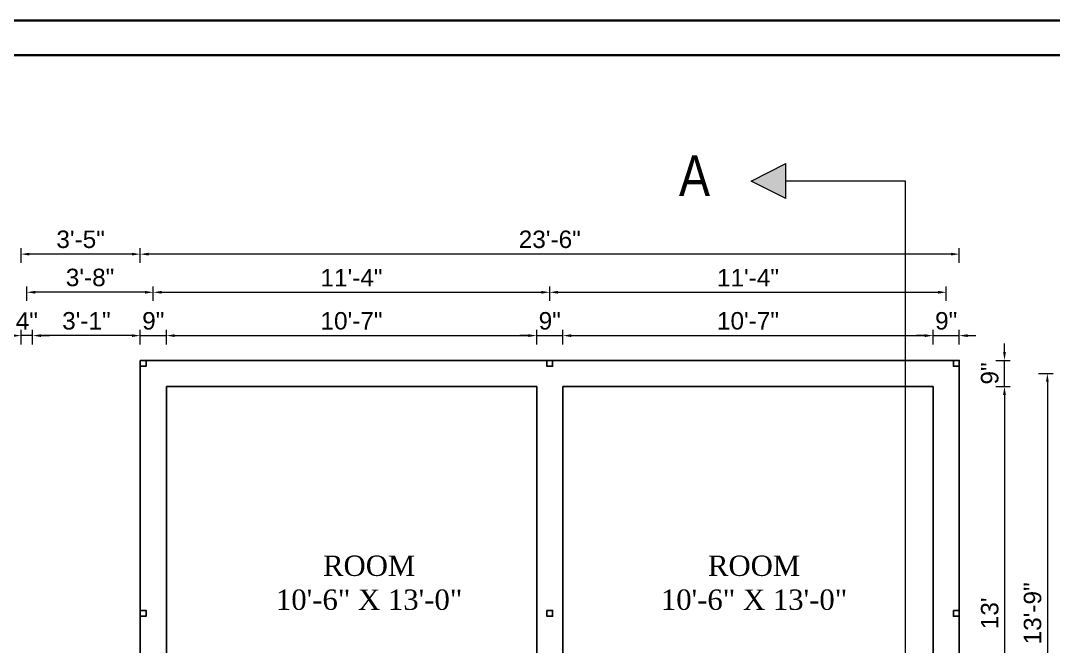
# Model space of a CAD drawing. Header units: inches. Extents: x 376358 to 406049, y -63575 to -53607.
# Drawn here: x 396285.2 to 396640.4, y -61755.9 to -61540.8 of the extents above; entities that cross this region are included whole.
import ezdxf

# ---------------------------------------------------------------- set-up
doc = ezdxf.new("R2010")
doc.units = ezdxf.units.IN
doc.header["$LTSCALE"] = 2
doc.header["$MEASUREMENT"] = 0
doc.header["$PDMODE"] = 34
doc.layers.get('0').update_dxf_attribs({"linetype": 'CONTINUOUS'})
doc.layers.get('DEFPOINTS').update_dxf_attribs({"color": 141, "linetype": 'CONTINUOUS'})
doc.layers.add('Normal Wall', color=7, linetype='CONTINUOUS', lineweight=35, true_color=0xffaf89)
doc.layers.add('steps', color=253, linetype='CONTINUOUS', lineweight=20)
doc.styles.add('Lettring Text', font='arial.ttf')
doc.styles.get("Standard").update_dxf_attribs({"font": 'ARIALN.TTF'})
doc.dimstyles.new('Copy of Standard', dxfattribs={"dimtxt": 6, "dimasz": 2.875, "dimexe": 2, "dimexo": 4, "dimgap": 2, "dimtad": 1, "dimdec": 0, "dimrnd": 1, "dimzin": 0, "dimdsep": 46, "dimlunit": 4, "dimtxsty": 'Lettring Text', "dimcen": 0.1, "dimclrd": 7, "dimclre": 7, "dimclrt": 7, "dimazin": 0, "dimtfac": 0.645, "dimtdec": 0, "dimtmove": 1, "dimatfit": 0, "dimfxl": 3, "dimfxlon": 1, "dimtfillclr": 256, "dimtolj": 1, "dimtzin": 0, "dimlwd": -1, "dimlwe": -1, "dimarcsym": 2})

# ---------------------------------------------------------------- blocks, each defined once
blk = doc.blocks.new('*D1452')
at = {"layer": 'DEFPOINTS', "color": 0, "ltscale": 0.5, "transparency": 16777216}
for p in [(396335.31, -61649.09), (396326.31, -61657.59), (396335.31, -61666.59)]:
    blk.add_point(p, dxfattribs=at)
at = {"layer": 'steps', "color": 7, "ltscale": 0.5, "transparency": 16777216}
for p, q in [((396323.44, -61649.09), (396320.56, -61649.09)), ((396326.31, -61652.09), (396326.31, -61647.09)), ((396326.31, -61649.09), (396335.31, -61649.09)), ((396335.31, -61652.09), (396335.31, -61647.09)), ((396338.19, -61649.09), (396341.06, -61649.09))]:
    blk.add_line(p, q, dxfattribs=at)
for points in [[(396323.44, -61648.61), (396323.44, -61649.57), (396326.31, -61649.09)], [(396338.19, -61648.61), (396338.19, -61649.57), (396335.31, -61649.09)]]:
    blk.add_solid(points, dxfattribs=at)
at = {"layer": 'steps', "color": 7, "ltscale": 0.5, "transparency": 16777216, "insert": (396330.81, -61644.03), "char_height": 6, "attachment_point": 5, "style": 'Lettring Text'}
blk.add_mtext('\\A1;9"', dxfattribs=at)
blk = doc.blocks.new('*D1453')
at = {"layer": 'DEFPOINTS', "color": 0, "ltscale": 0.5, "transparency": 16777216}
for p in [(396462.7, -61649.09), (396335.31, -61666.59), (396462.7, -61666.59)]:
    blk.add_point(p, dxfattribs=at)
at = {"layer": 'steps', "color": 7, "ltscale": 0.5, "transparency": 16777216}
for p, q in [((396335.31, -61652.09), (396335.31, -61647.09)), ((396338.19, -61649.09), (396459.82, -61649.09)), ((396462.7, -61652.09), (396462.7, -61647.09))]:
    blk.add_line(p, q, dxfattribs=at)
for points in [[(396338.19, -61648.61), (396338.19, -61649.57), (396335.31, -61649.09)], [(396459.82, -61648.61), (396459.82, -61649.57), (396462.7, -61649.09)]]:
    blk.add_solid(points, dxfattribs=at)
at = {"layer": 'steps', "color": 7, "ltscale": 0.5, "transparency": 16777216, "insert": (396399, -61644.03), "char_height": 6, "attachment_point": 5, "style": 'Lettring Text'}
blk.add_mtext('\\A1;10\'-7"', dxfattribs=at)
blk = doc.blocks.new('*D1454')
at = {"layer": 'DEFPOINTS', "color": 0, "ltscale": 0.5, "transparency": 16777216}
for p in [(396471.7, -61649.09), (396462.7, -61666.59), (396471.7, -61666.59)]:
    blk.add_point(p, dxfattribs=at)
at = {"layer": 'steps', "color": 7, "ltscale": 0.5, "transparency": 16777216}
for p, q in [((396459.82, -61649.09), (396456.95, -61649.09)), ((396462.7, -61652.09), (396462.7, -61647.09)), ((396462.7, -61649.09), (396471.7, -61649.09)), ((396471.7, -61652.09), (396471.7, -61647.09)), ((396474.57, -61649.09), (396477.45, -61649.09))]:
    blk.add_line(p, q, dxfattribs=at)
for points in [[(396459.82, -61648.61), (396459.82, -61649.57), (396462.7, -61649.09)], [(396474.57, -61648.61), (396474.57, -61649.57), (396471.7, -61649.09)]]:
    blk.add_solid(points, dxfattribs=at)
at = {"layer": 'steps', "color": 7, "ltscale": 0.5, "transparency": 16777216, "insert": (396467.2, -61644.03), "char_height": 6, "attachment_point": 5, "style": 'Lettring Text'}
blk.add_mtext('\\A1;9"', dxfattribs=at)
blk = doc.blocks.new('*D1455')
at = {"layer": 'DEFPOINTS', "color": 0, "ltscale": 0.5, "transparency": 16777216}
for p in [(396599.08, -61649.09), (396471.7, -61666.59), (396599.08, -61666.59)]:
    blk.add_point(p, dxfattribs=at)
at = {"layer": 'steps', "color": 7, "ltscale": 0.5, "transparency": 16777216}
for p, q in [((396471.7, -61652.09), (396471.7, -61647.09)), ((396474.57, -61649.09), (396596.21, -61649.09)), ((396599.08, -61652.09), (396599.08, -61647.09))]:
    blk.add_line(p, q, dxfattribs=at)
for points in [[(396474.57, -61648.61), (396474.57, -61649.57), (396471.7, -61649.09)], [(396596.21, -61648.61), (396596.21, -61649.57), (396599.08, -61649.09)]]:
    blk.add_solid(points, dxfattribs=at)
at = {"layer": 'steps', "color": 7, "ltscale": 0.5, "transparency": 16777216, "insert": (396535.39, -61644.03), "char_height": 6, "attachment_point": 5, "style": 'Lettring Text'}
blk.add_mtext('\\A1;10\'-7"', dxfattribs=at)
blk = doc.blocks.new('*D1456')
at = {"layer": 'DEFPOINTS', "color": 0, "ltscale": 0.5, "transparency": 16777216}
for p in [(396608.08, -61649.09), (396608.08, -61657.59), (396599.08, -61666.59)]:
    blk.add_point(p, dxfattribs=at)
at = {"layer": 'steps', "color": 7, "ltscale": 0.5, "transparency": 16777216}
for p, q in [((396596.21, -61649.09), (396593.33, -61649.09)), ((396599.08, -61652.09), (396599.08, -61647.09)), ((396599.08, -61649.09), (396608.08, -61649.09)), ((396608.08, -61652.09), (396608.08, -61647.09)), ((396610.96, -61649.09), (396613.83, -61649.09))]:
    blk.add_line(p, q, dxfattribs=at)
for points in [[(396596.21, -61648.61), (396596.21, -61649.57), (396599.08, -61649.09)], [(396610.96, -61648.61), (396610.96, -61649.57), (396608.08, -61649.09)]]:
    blk.add_solid(points, dxfattribs=at)
at = {"layer": 'steps', "color": 7, "ltscale": 0.5, "transparency": 16777216, "insert": (396603.58, -61644.03), "char_height": 6, "attachment_point": 5, "style": 'Lettring Text'}
blk.add_mtext('\\A1;9"', dxfattribs=at)
blk = doc.blocks.new('*D1457')
at = {"layer": 'DEFPOINTS', "color": 0, "ltscale": 0.5, "transparency": 16777216}
for p in [(396467.2, -61634.18), (396330.81, -61649.09), (396467.2, -61649.09)]:
    blk.add_point(p, dxfattribs=at)
at = {"layer": 'steps', "color": 7, "ltscale": 0.5, "transparency": 16777216}
for p, q in [((396330.81, -61637.18), (396330.81, -61632.18)), ((396467.2, -61637.18), (396467.2, -61632.18)), ((396333.69, -61634.18), (396464.32, -61634.18))]:
    blk.add_line(p, q, dxfattribs=at)
for points in [[(396333.69, -61633.7), (396333.69, -61634.66), (396330.81, -61634.18)], [(396464.32, -61633.7), (396464.32, -61634.66), (396467.2, -61634.18)]]:
    blk.add_solid(points, dxfattribs=at)
at = {"layer": 'steps', "color": 7, "ltscale": 0.5, "transparency": 16777216, "insert": (396399, -61629.17), "char_height": 6, "attachment_point": 5, "style": 'Lettring Text'}
blk.add_mtext('\\A1;11\'-4"', dxfattribs=at)
blk = doc.blocks.new('*D1458')
at = {"layer": 'DEFPOINTS', "color": 0, "ltscale": 0.5, "transparency": 16777216}
for p in [(396603.58, -61634.18), (396467.2, -61649.09), (396603.58, -61649.09)]:
    blk.add_point(p, dxfattribs=at)
at = {"layer": 'steps', "color": 7, "ltscale": 0.5, "transparency": 16777216}
for p, q in [((396467.2, -61637.18), (396467.2, -61632.18)), ((396603.58, -61637.18), (396603.58, -61632.18)), ((396470.07, -61634.18), (396600.71, -61634.18))]:
    blk.add_line(p, q, dxfattribs=at)
for points in [[(396470.07, -61633.7), (396470.07, -61634.66), (396467.2, -61634.18)], [(396600.71, -61633.7), (396600.71, -61634.66), (396603.58, -61634.18)]]:
    blk.add_solid(points, dxfattribs=at)
at = {"layer": 'steps', "color": 7, "ltscale": 0.5, "transparency": 16777216, "insert": (396535.39, -61629.17), "char_height": 6, "attachment_point": 5, "style": 'Lettring Text'}
blk.add_mtext('\\A1;11\'-4"', dxfattribs=at)
blk = doc.blocks.new('*D1459')
at = {"layer": 'DEFPOINTS', "color": 0, "ltscale": 0.5, "transparency": 16777216}
for p in [(396326.31, -61621.06), (396326.31, -61657.59), (396608.08, -61657.59)]:
    blk.add_point(p, dxfattribs=at)
at = {"layer": 'steps', "color": 7, "ltscale": 0.5, "transparency": 16777216}
for p, q in [((396326.31, -61624.06), (396326.31, -61619.06)), ((396605.21, -61621.06), (396329.19, -61621.06)), ((396608.08, -61624.06), (396608.08, -61619.06))]:
    blk.add_line(p, q, dxfattribs=at)
for points in [[(396329.19, -61620.59), (396329.19, -61621.54), (396326.31, -61621.06)], [(396605.21, -61620.59), (396605.21, -61621.54), (396608.08, -61621.06)]]:
    blk.add_solid(points, dxfattribs=at)
at = {"layer": 'steps', "color": 7, "ltscale": 0.5, "transparency": 16777216, "insert": (396467.2, -61616), "char_height": 6, "attachment_point": 5, "style": 'Lettring Text'}
blk.add_mtext('\\A1;23\'-6"', dxfattribs=at)
blk = doc.blocks.new('*D1460')
at = {"layer": 'DEFPOINTS', "color": 0, "ltscale": 0.5, "transparency": 16777216}
for p in [(396289.31, -61649.09), (396326.31, -61657.59), (396289.31, -61831.59)]:
    blk.add_point(p, dxfattribs=at)
at = {"layer": 'steps', "color": 7, "ltscale": 0.5, "transparency": 16777216}
for p, q in [((396289.31, -61652.09), (396289.31, -61647.09)), ((396323.44, -61649.09), (396292.19, -61649.09)), ((396326.31, -61652.09), (396326.31, -61647.09))]:
    blk.add_line(p, q, dxfattribs=at)
for points in [[(396292.19, -61648.61), (396292.19, -61649.57), (396289.31, -61649.09)], [(396323.44, -61648.61), (396323.44, -61649.57), (396326.31, -61649.09)]]:
    blk.add_solid(points, dxfattribs=at)
at = {"layer": 'steps', "color": 7, "ltscale": 0.5, "transparency": 16777216, "insert": (396307.81, -61644.03), "char_height": 6, "attachment_point": 5, "style": 'Lettring Text'}
blk.add_mtext('\\A1;3\'-1"', dxfattribs=at)
blk = doc.blocks.new('*D1461')
at = {"layer": 'DEFPOINTS', "color": 0, "ltscale": 0.5, "transparency": 16777216}
for p in [(396285.31, -61649.09), (396285.31, -61827.59), (396289.31, -61831.59)]:
    blk.add_point(p, dxfattribs=at)
at = {"layer": 'steps', "color": 7, "ltscale": 0.5, "transparency": 16777216}
for p, q in [((396282.44, -61649.09), (396279.56, -61649.09)), ((396285.31, -61652.09), (396285.31, -61647.09)), ((396289.31, -61649.09), (396285.31, -61649.09)), ((396289.31, -61652.09), (396289.31, -61647.09)), ((396292.19, -61649.09), (396295.06, -61649.09))]:
    blk.add_line(p, q, dxfattribs=at)
for points in [[(396282.44, -61648.61), (396282.44, -61649.57), (396285.31, -61649.09)], [(396292.19, -61648.61), (396292.19, -61649.57), (396289.31, -61649.09)]]:
    blk.add_solid(points, dxfattribs=at)
at = {"layer": 'steps', "color": 7, "ltscale": 0.5, "transparency": 16777216, "insert": (396287.31, -61644.09), "char_height": 6, "attachment_point": 5, "style": 'Lettring Text'}
blk.add_mtext('\\A1;4"', dxfattribs=at)
blk = doc.blocks.new('*D1462')
at = {"layer": 'DEFPOINTS', "color": 0, "ltscale": 0.5, "transparency": 16777216}
for p in [(396287.31, -61634.18), (396287.31, -61649.09), (396330.81, -61649.09)]:
    blk.add_point(p, dxfattribs=at)
at = {"layer": 'steps', "color": 7, "ltscale": 0.5, "transparency": 16777216}
for p, q in [((396287.31, -61637.18), (396287.31, -61632.18)), ((396330.81, -61637.18), (396330.81, -61632.18)), ((396327.94, -61634.18), (396290.19, -61634.18))]:
    blk.add_line(p, q, dxfattribs=at)
for points in [[(396290.19, -61633.7), (396290.19, -61634.66), (396287.31, -61634.18)], [(396327.94, -61633.7), (396327.94, -61634.66), (396330.81, -61634.18)]]:
    blk.add_solid(points, dxfattribs=at)
at = {"layer": 'steps', "color": 7, "ltscale": 0.5, "transparency": 16777216, "insert": (396309.06, -61629.12), "char_height": 6, "attachment_point": 5, "style": 'Lettring Text'}
blk.add_mtext('\\A1;3\'-8"', dxfattribs=at)
blk = doc.blocks.new('*D1463')
at = {"layer": 'DEFPOINTS', "color": 0, "ltscale": 0.5, "transparency": 16777216}
for p in [(396285.31, -61621.06), (396326.31, -61657.59), (396285.31, -61827.59)]:
    blk.add_point(p, dxfattribs=at)
at = {"layer": 'steps', "color": 7, "ltscale": 0.5, "transparency": 16777216}
for p, q in [((396285.31, -61624.06), (396285.31, -61619.06)), ((396323.44, -61621.06), (396288.19, -61621.06)), ((396326.31, -61624.06), (396326.31, -61619.06))]:
    blk.add_line(p, q, dxfattribs=at)
for points in [[(396288.19, -61620.59), (396288.19, -61621.54), (396285.31, -61621.06)], [(396323.44, -61620.59), (396323.44, -61621.54), (396326.31, -61621.06)]]:
    blk.add_solid(points, dxfattribs=at)
at = {"layer": 'steps', "color": 7, "ltscale": 0.5, "transparency": 16777216, "insert": (396305.81, -61616), "char_height": 6, "attachment_point": 5, "style": 'Lettring Text'}
blk.add_mtext('\\A1;3\'-5"', dxfattribs=at)
blk = doc.blocks.new('*D1464')
at = {"layer": 'DEFPOINTS', "color": 0, "ltscale": 0.5, "transparency": 16777216}
for p in [(396608.08, -61657.59), (396623.63, -61657.59), (396599.08, -61666.59)]:
    blk.add_point(p, dxfattribs=at)
at = {"layer": 'steps', "color": 7, "ltscale": 0.5, "transparency": 16777216}
for p, q in [((396623.63, -61654.72), (396623.63, -61651.84)), ((396620.63, -61657.59), (396625.63, -61657.59)), ((396623.63, -61666.59), (396623.63, -61657.59)), ((396620.63, -61666.59), (396625.63, -61666.59)), ((396623.63, -61669.47), (396623.63, -61672.34))]:
    blk.add_line(p, q, dxfattribs=at)
for points in [[(396623.15, -61654.72), (396624.11, -61654.72), (396623.63, -61657.59)], [(396623.15, -61669.47), (396624.11, -61669.47), (396623.63, -61666.59)]]:
    blk.add_solid(points, dxfattribs=at)
at = {"layer": 'steps', "color": 7, "ltscale": 0.5, "transparency": 16777216, "insert": (396618.57, -61662.09), "char_height": 6, "attachment_point": 5, "rotation": 90, "style": 'Lettring Text'}
blk.add_mtext('\\A1;9"', dxfattribs=at)
blk = doc.blocks.new('*D1465')
at = {"layer": 'DEFPOINTS', "color": 0, "ltscale": 0.5, "transparency": 16777216}
for p in [(396599.08, -61666.59), (396599.08, -61822.59), (396623.63, -61822.59)]:
    blk.add_point(p, dxfattribs=at)
at = {"layer": 'steps', "color": 7, "ltscale": 0.5, "transparency": 16777216}
for p, q in [((396620.63, -61666.59), (396625.63, -61666.59)), ((396623.63, -61669.47), (396623.63, -61819.72)), ((396620.63, -61822.59), (396625.63, -61822.59))]:
    blk.add_line(p, q, dxfattribs=at)
for points in [[(396623.15, -61669.47), (396624.11, -61669.47), (396623.63, -61666.59)], [(396623.15, -61819.72), (396624.11, -61819.72), (396623.63, -61822.59)]]:
    blk.add_solid(points, dxfattribs=at)
at = {"layer": 'steps', "color": 7, "ltscale": 0.5, "transparency": 16777216, "insert": (396618.57, -61744.59), "char_height": 6, "attachment_point": 5, "rotation": 90, "style": 'Lettring Text'}
blk.add_mtext("\\A1;13'", dxfattribs=at)
blk = doc.blocks.new('*D1469')
at = {"layer": 'DEFPOINTS', "color": 0, "ltscale": 0.5, "transparency": 16777216}
for p in [(396623.63, -61662.09), (396623.63, -61827.09), (396638.38, -61827.09)]:
    blk.add_point(p, dxfattribs=at)
at = {"layer": 'steps', "color": 7, "ltscale": 0.5, "transparency": 16777216}
for p, q in [((396635.38, -61662.09), (396640.38, -61662.09)), ((396638.38, -61664.97), (396638.38, -61824.22)), ((396635.38, -61827.09), (396640.38, -61827.09))]:
    blk.add_line(p, q, dxfattribs=at)
for points in [[(396637.9, -61664.97), (396638.86, -61664.97), (396638.38, -61662.09)], [(396637.9, -61824.22), (396638.86, -61824.22), (396638.38, -61827.09)]]:
    blk.add_solid(points, dxfattribs=at)
at = {"layer": 'steps', "color": 7, "ltscale": 0.5, "transparency": 16777216, "insert": (396633.31, -61744.59), "char_height": 6, "attachment_point": 5, "rotation": 90, "style": 'Lettring Text'}
blk.add_mtext('\\A1;13\'-9"', dxfattribs=at)
blk = doc.blocks.new('*D1472')
at = {"layer": 'DEFPOINTS', "color": 0, "ltscale": 0.5, "transparency": 16777216}
for p in [(396608.08, -61657.59), (396652.44, -61657.59), (396608.08, -61831.59)]:
    blk.add_point(p, dxfattribs=at)
at = {"layer": 'steps', "color": 7, "ltscale": 0.5, "transparency": 16777216}
for p, q in [((396649.44, -61657.59), (396654.44, -61657.59)), ((396652.44, -61828.72), (396652.44, -61660.47)), ((396649.44, -61831.59), (396654.44, -61831.59))]:
    blk.add_line(p, q, dxfattribs=at)
for points in [[(396651.96, -61660.47), (396652.91, -61660.47), (396652.44, -61657.59)], [(396651.96, -61828.72), (396652.91, -61828.72), (396652.44, -61831.59)]]:
    blk.add_solid(points, dxfattribs=at)
at = {"layer": 'steps', "color": 7, "ltscale": 0.5, "transparency": 16777216, "insert": (396647.37, -61744.59), "char_height": 6, "attachment_point": 5, "rotation": 90, "style": 'Lettring Text'}
blk.add_mtext('\\A1;14\'-6"', dxfattribs=at)
blk = doc.blocks.new('*D1485')
at = {"layer": 'DEFPOINTS', "color": 0, "ltscale": 0.5, "transparency": 16777216}
for p in [(396326.31, -61657.59), (396271.29, -61666.59), (396335.31, -61666.59)]:
    blk.add_point(p, dxfattribs=at)
at = {"layer": 'steps', "color": 7, "ltscale": 0.5, "transparency": 16777216}
for p, q in [((396271.29, -61654.72), (396271.29, -61651.84)), ((396274.29, -61657.59), (396269.29, -61657.59)), ((396271.29, -61657.59), (396271.29, -61666.59)), ((396274.29, -61666.59), (396269.29, -61666.59)), ((396271.29, -61669.47), (396271.29, -61672.34))]:
    blk.add_line(p, q, dxfattribs=at)
for points in [[(396270.81, -61654.72), (396271.77, -61654.72), (396271.29, -61657.59)], [(396270.81, -61669.47), (396271.77, -61669.47), (396271.29, -61666.59)]]:
    blk.add_solid(points, dxfattribs=at)
at = {"layer": 'steps', "color": 7, "ltscale": 0.5, "transparency": 16777216, "insert": (396266.23, -61662.09), "char_height": 6, "attachment_point": 5, "rotation": 90, "style": 'Lettring Text'}
blk.add_mtext('\\A1;9"', dxfattribs=at)
blk = doc.blocks.new('*D1486')
at = {"layer": 'DEFPOINTS', "color": 0, "ltscale": 0.5, "transparency": 16777216}
for p in [(396335.31, -61666.59), (396271.29, -61822.59), (396335.31, -61822.59)]:
    blk.add_point(p, dxfattribs=at)
at = {"layer": 'steps', "color": 7, "ltscale": 0.5, "transparency": 16777216}
for p, q in [((396274.29, -61666.59), (396269.29, -61666.59)), ((396271.29, -61669.47), (396271.29, -61819.72)), ((396274.29, -61822.59), (396269.29, -61822.59))]:
    blk.add_line(p, q, dxfattribs=at)
for points in [[(396270.81, -61669.47), (396271.77, -61669.47), (396271.29, -61666.59)], [(396270.81, -61819.72), (396271.77, -61819.72), (396271.29, -61822.59)]]:
    blk.add_solid(points, dxfattribs=at)
at = {"layer": 'steps', "color": 7, "ltscale": 0.5, "transparency": 16777216, "insert": (396266.22, -61744.59), "char_height": 6, "attachment_point": 5, "rotation": 90, "style": 'Lettring Text'}
blk.add_mtext("\\A1;13'", dxfattribs=at)
blk = doc.blocks.new('*D1492')
at = {"layer": 'DEFPOINTS', "color": 0, "ltscale": 0.5, "transparency": 16777216}
for p in [(396326.31, -61657.59), (396246.65, -61831.59), (396326.31, -61831.59)]:
    blk.add_point(p, dxfattribs=at)
at = {"layer": 'steps', "color": 7, "ltscale": 0.5, "transparency": 16777216}
for p, q in [((396249.65, -61657.59), (396244.65, -61657.59)), ((396246.65, -61660.47), (396246.65, -61828.72)), ((396249.65, -61831.59), (396244.65, -61831.59))]:
    blk.add_line(p, q, dxfattribs=at)
for points in [[(396246.17, -61660.47), (396247.13, -61660.47), (396246.65, -61657.59)], [(396246.17, -61828.72), (396247.13, -61828.72), (396246.65, -61831.59)]]:
    blk.add_solid(points, dxfattribs=at)
at = {"layer": 'steps', "color": 7, "ltscale": 0.5, "transparency": 16777216, "insert": (396241.59, -61744.59), "char_height": 6, "attachment_point": 5, "rotation": 90, "style": 'Lettring Text'}
blk.add_mtext('\\A1;14\'-6"', dxfattribs=at)

msp = doc.modelspace()

# ---------------------------------------------------------------- hatches: boundary and pattern name
at = {"linetype": 'ByBlock', "lineweight": 5}
msp.add_hatch(color=7, dxfattribs=at).paths.add_polyline_path([(396536.44, -61595.95), (396548.44, -61601.95), (396548.44, -61589.95)])

# ---------------------------------------------------------------- linework, layer by layer
at = {"color": 7, "linetype": 'ByBlock', "lineweight": 5}
for p, q in [((396536.44, -61595.95), (396548.44, -61589.95)), ((396548.44, -61601.95), (396548.44, -61589.95)), ((396548.44, -61601.95), (396536.44, -61595.95)), ((396589.61, -61595.95), (396548.44, -61595.95)), ((396589.61, -61962.68), (396589.61, -61595.95))]:
    msp.add_line(p, q, dxfattribs=at)
at = {"ltscale": 0.5}
for p, q in [((396608.08, -61657.59), (396326.31, -61657.59)), ((396326.31, -61657.59), (396326.31, -61831.59)), ((396608.08, -61657.59), (396608.08, -61831.59)), ((396462.7, -61666.59), (396335.31, -61666.59)), ((396335.31, -61666.59), (396335.31, -61822.59)), ((396462.7, -61666.59), (396462.7, -61822.59)), ((396599.08, -61666.59), (396471.7, -61666.59)), ((396471.7, -61666.59), (396471.7, -61822.59)), ((396599.08, -61666.59), (396599.08, -61822.59))]:
    msp.add_line(p, q, dxfattribs=at)
for points in [[(396326.31, -61657.59), (396328.31, -61657.59), (396328.31, -61659.59), (396326.31, -61659.59)], [(396466.2, -61657.59), (396468.2, -61657.59), (396468.2, -61659.59), (396466.2, -61659.59)], [(396606.08, -61657.59), (396608.08, -61657.59), (396608.08, -61659.59), (396606.08, -61659.59)], [(396326.31, -61743.59), (396328.31, -61743.59), (396328.31, -61745.59), (396326.31, -61745.59)], [(396466.2, -61743.59), (396468.2, -61743.59), (396468.2, -61745.59), (396466.2, -61745.59)], [(396606.08, -61743.59), (396608.08, -61743.59), (396608.08, -61745.59), (396606.08, -61745.59)]]:
    msp.add_lwpolyline(points, close=True, dxfattribs=at)
at = {"layer": 'Normal Wall'}
for points in [[(396194.5, -61540.78), (397252.5, -61540.78), (397252.5, -62291.31), (396194.5, -62291.31)], [(396194.5, -61540.78), (397252.5, -61540.78), (397252.5, -62291.31), (396194.5, -62291.31)], [(397240.59, -61552.69), (396218.31, -61552.69), (396218.31, -62279.4), (397240.59, -62279.4)], [(397240.59, -61552.69), (396218.31, -61552.69), (396218.31, -62279.4), (397240.59, -62279.4)]]:
    msp.add_lwpolyline(points, close=True, dxfattribs=at)

# ---------------------------------------------------------------- texts
at = {"color": 7, "linetype": 'ByBlock', "lineweight": 5, "insert": (396522.34, -61601.13), "char_height": 14, "width": 26.5803, "attachment_point": 9}
msp.add_mtext('A', dxfattribs=at)
at = {"layer": 'steps', "color": 7, "ltscale": 0.3, "char_height": 7, "width": 76.0408, "attachment_point": 2}
for insert in [(396405.07, -61724.72), (396537.49, -61724.72)]:
    msp.add_mtext('{\\fTimes New Roman|b0|i0|c0|p18;ROOM \\P10\'-6" X 13\'-0"}', dxfattribs=dict(at, insert=insert))

# ---------------------------------------------------------------- dimensions: what is measured, and where the dimension line sits
at = {"layer": 'steps', "ltscale": 0.5}
for base, p1, p2, picture, middle in [((396285.31, -61621.06), (396326.31, -61657.59), (396285.31, -61827.59), '*D1463', (396305.81, -61616)), ((396326.31, -61621.06), (396608.08, -61657.59), (396326.31, -61657.59), '*D1459', (396467.2, -61616)), ((396287.31178733, -61634.18149638), (396330.81178733, -61649.09275119), (396287.31178733, -61649.09275119), '*D1462', (396309.06178733, -61629.11601207)), ((396467.2, -61634.18), (396330.81, -61649.09), (396467.2, -61649.09), '*D1457', (396399, -61629.17)), ((396603.58, -61634.18), (396467.2, -61649.09), (396603.58, -61649.09), '*D1458', (396535.39, -61629.17)), ((396289.31, -61649.09), (396326.31, -61657.59), (396289.31, -61831.59), '*D1460', (396307.81, -61644.03)), ((396462.7, -61649.09), (396335.31, -61666.59), (396462.7, -61666.59), '*D1453', (396399, -61644.03)), ((396599.08, -61649.09), (396471.7, -61666.59), (396599.08, -61666.59), '*D1455', (396535.39, -61644.03))]:
    dim = msp.add_linear_dim(base=base, p1=p1, p2=p2, dimstyle='Copy of Standard', dxfattribs=at)
    dim.commit()
    dim.dimension.update_dxf_attribs({"geometry": picture, "text_midpoint": middle})
for base, p1, p2, picture, middle in [((396285.31, -61649.09), (396289.31, -61831.59), (396285.31, -61827.59), '*D1461', (396287.31, -61649.09)), ((396335.31, -61649.09), (396326.31, -61657.59), (396335.31, -61666.59), '*D1452', (396330.81, -61649.09)), ((396471.7, -61649.09), (396462.7, -61666.59), (396471.7, -61666.59), '*D1454', (396467.2, -61649.09)), ((396608.08, -61649.09), (396599.08, -61666.59), (396608.08, -61657.59), '*D1456', (396603.58, -61649.09))]:
    dim = msp.add_linear_dim(base=base, p1=p1, p2=p2, dimstyle='Copy of Standard', dxfattribs=at)
    dim.commit()
    dim.dimension.update_dxf_attribs({"geometry": picture, "text_midpoint": middle, "dimtype": 160})
for base, p1, p2, picture, middle in [((396271.29, -61666.59), (396326.31, -61657.59), (396335.31, -61666.59), '*D1485', (396271.29, -61662.09)), ((396623.63, -61657.59), (396599.08, -61666.59), (396608.08, -61657.59), '*D1464', (396623.63, -61662.09))]:
    dim = msp.add_linear_dim(base=base, p1=p1, p2=p2, angle=90, dimstyle='Copy of Standard', dxfattribs=at)
    dim.commit()
    dim.dimension.update_dxf_attribs({"geometry": picture, "text_midpoint": middle, "dimtype": 160})
for base, p1, p2, picture, middle in [((396246.65, -61831.59), (396326.31, -61657.59), (396326.31, -61831.59), '*D1492', (396241.59, -61744.59)), ((396652.44, -61657.59), (396608.08, -61831.59), (396608.08, -61657.59), '*D1472', (396647.37, -61744.59)), ((396638.38, -61827.09), (396623.63, -61662.09), (396623.63, -61827.09), '*D1469', (396633.31, -61744.59)), ((396271.29, -61822.59), (396335.31, -61666.59), (396335.31, -61822.59), '*D1486', (396266.22, -61744.59)), ((396623.63, -61822.59), (396599.08, -61666.59), (396599.08, -61822.59), '*D1465', (396618.57, -61744.59))]:
    dim = msp.add_linear_dim(base=base, p1=p1, p2=p2, angle=90, dimstyle='Copy of Standard', dxfattribs=at)
    dim.commit()
    dim.dimension.update_dxf_attribs({"geometry": picture, "text_midpoint": middle})

doc.saveas('drawing.dxf')
